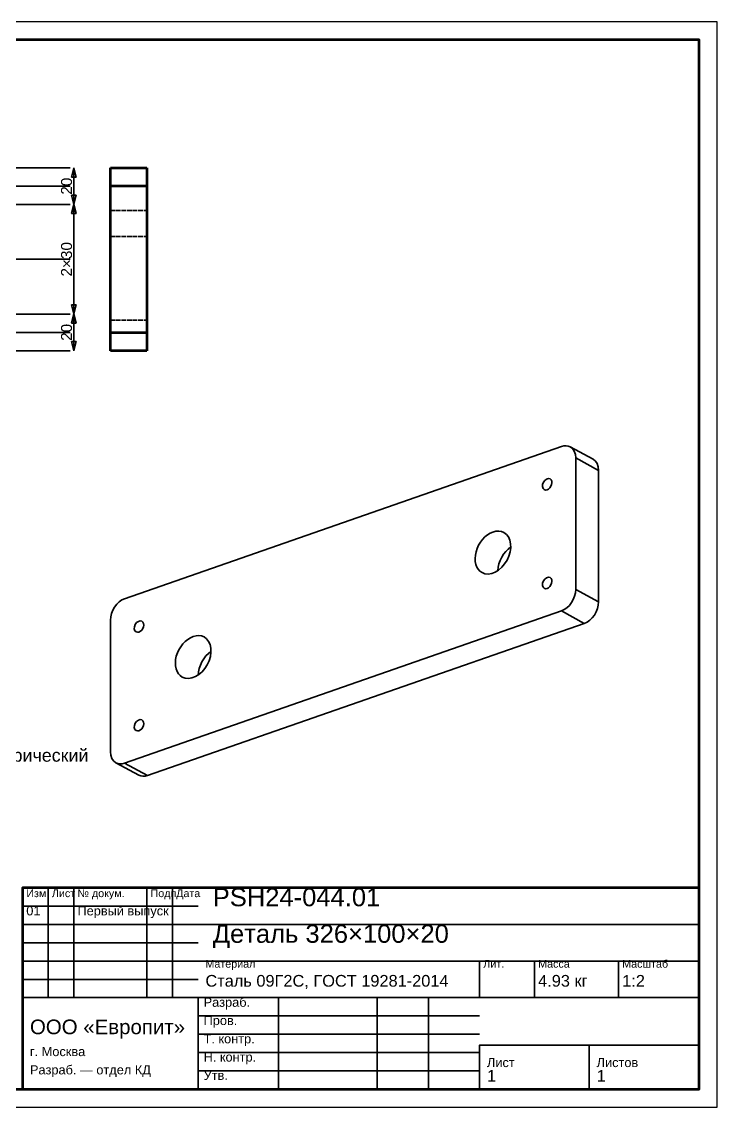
# Model space of a CAD drawing. Header units: millimetres. Extents: x 0 to 420, y 0 to 297.
# Drawn here: x 229.8 to 420, y 0 to 297 of the extents above; entities that cross this region are included whole.
import ezdxf
from ezdxf.enums import TextEntityAlignment as Align

# ---------------------------------------------------------------- set-up
doc = ezdxf.new("R2010")
doc.units = ezdxf.units.MM
doc.linetypes.add('DASHED', pattern=[1.524, 1.27, -0.254])
doc.styles.add('GOST', font='Arial')

msp = doc.modelspace()

# ---------------------------------------------------------------- linework, layer by layer
at = {"color": 7, "lineweight": 35}
for p, q in [((228, 257), (243, 257)), ((243, 257), (242, 257)), ((244, 247), (244, 257)), ((77, 252), (243, 252)), ((230, 252), (243, 252)), ((78.65, 247), (243, 247)), ((221.65, 247), (243, 247)), ((243, 247), (242, 247)), ((243, 247), (242, 247)), ((244, 217), (244, 247)), ((102.25, 232), (243, 232)), ((207.25, 232), (243, 232)), ((78.65, 217), (243, 217)), ((221.65, 217), (243, 217)), ((243, 217), (242, 217)), ((243, 217), (242, 217)), ((244, 207), (244, 217)), ((77, 212), (243, 212)), ((230, 212), (243, 212)), ((228, 207), (243, 207)), ((243, 207), (242, 207)), ((237, 30), (237, 60)), ((244, 30), (244, 60)), ((264, 30), (264, 60)), ((271, 30), (271, 60)), ((230, 55), (278, 55)), ((230, 50), (278, 50)), ((278, 50), (415, 50)), ((230, 45), (278, 45)), ((230, 40), (278, 40)), ((278, 40), (415, 40)), ((355, 30), (355, 40)), ((370, 30), (370, 40)), ((393, 30), (393, 40)), ((230, 35), (278, 35)), ((230, 30), (278, 30)), ((278, 30), (415, 30)), ((300, 5), (300, 30)), ((327, 5), (327, 30)), ((341, 5), (341, 30)), ((278, 25), (355, 25)), ((278, 20), (355, 20)), ((278, 15), (355, 15)), ((355, 17), (415, 17)), ((278, 10), (355, 10))]:
    msp.add_line(p, q, dxfattribs=at)
at = {"color": 1, "lineweight": 70}
for p, q in [((254, 257), (264, 257)), ((254, 256.97), (254, 257)), ((254, 256.87), (254, 256.97)), ((254, 256.72), (254, 256.87)), ((254, 256.5), (254, 256.72)), ((254, 256.23), (254, 256.5)), ((254, 255.91), (254, 256.23)), ((254, 255.54), (254, 255.91)), ((254, 255.12), (254, 255.54)), ((264, 257), (264, 256.97)), ((264, 256.97), (264, 256.87)), ((264, 256.87), (264, 256.72)), ((264, 256.72), (264, 256.5)), ((264, 256.5), (264, 256.23)), ((264, 256.23), (264, 255.91)), ((264, 255.91), (264, 255.54)), ((264, 255.54), (264, 255.12)), ((254, 254.66), (254, 255.12)), ((254, 254.17), (254, 254.66)), ((254, 253.65), (254, 254.17)), ((254, 253.11), (254, 253.65)), ((254, 252.56), (254, 253.11)), ((254, 252), (254, 252.56)), ((264, 255.12), (264, 254.66)), ((264, 254.66), (264, 254.17)), ((264, 254.17), (264, 253.65)), ((264, 253.65), (264, 253.11)), ((264, 253.11), (264, 252.56)), ((264, 252.56), (264, 252)), ((254, 212), (254, 252)), ((264, 252), (254, 252)), ((264, 252), (264, 212)), ((254, 211.44), (254, 212)), ((254, 212), (264, 212)), ((254, 210.89), (254, 211.44)), ((254, 210.35), (254, 210.89)), ((264, 212), (264, 211.44)), ((264, 211.44), (264, 210.89)), ((264, 210.89), (264, 210.35)), ((254, 209.83), (254, 210.35)), ((254, 209.34), (254, 209.83)), ((254, 208.88), (254, 209.34)), ((254, 208.46), (254, 208.88)), ((254, 208.09), (254, 208.46)), ((254, 207.77), (254, 208.09)), ((264, 210.35), (264, 209.83)), ((264, 209.83), (264, 209.34)), ((264, 209.34), (264, 208.88)), ((264, 208.88), (264, 208.46)), ((264, 208.46), (264, 208.09)), ((264, 208.09), (264, 207.77)), ((254, 207.5), (254, 207.77)), ((254, 207.28), (254, 207.5)), ((254, 207.13), (254, 207.28)), ((254, 207.03), (254, 207.13)), ((254, 207), (254, 207.03)), ((264, 207), (254, 207)), ((264, 207.77), (264, 207.5)), ((264, 207.5), (264, 207.28)), ((264, 207.28), (264, 207.13)), ((264, 207.13), (264, 207.03)), ((264, 207.03), (264, 207))]:
    msp.add_line(p, q, dxfattribs=at)
at = {"color": 5, "linetype": 'DASHED', "lineweight": 35}
for p, q in [((254, 257), (254, 256.97)), ((264, 257), (254, 257)), ((254, 256.97), (254, 256.87)), ((254, 256.87), (254, 256.72)), ((254, 256.72), (254, 256.5)), ((254, 256.5), (254, 256.23)), ((254, 256.23), (254, 255.91)), ((254, 255.91), (254, 255.54)), ((254, 255.54), (254, 255.12)), ((264, 256.97), (264, 257)), ((264, 256.87), (264, 256.97)), ((264, 256.72), (264, 256.87)), ((264, 256.5), (264, 256.72)), ((264, 256.23), (264, 256.5)), ((264, 255.91), (264, 256.23)), ((264, 255.54), (264, 255.91)), ((264, 255.12), (264, 255.54)), ((254, 255.12), (254, 254.66)), ((254, 254.66), (254, 254.17)), ((254, 254.17), (254, 253.65)), ((254, 253.65), (254, 253.11)), ((254, 253.11), (254, 252.56)), ((254, 252.56), (254, 252)), ((264, 254.66), (264, 255.12)), ((264, 254.17), (264, 254.66)), ((264, 253.65), (264, 254.17)), ((264, 253.11), (264, 253.65)), ((264, 252.56), (264, 253.11)), ((264, 252), (264, 252.56)), ((254, 252), (254, 212)), ((264, 212), (264, 252)), ((254, 248.62), (254, 248.66)), ((254, 248.66), (254, 248.62)), ((254, 248.62), (254, 248.66)), ((254, 248.66), (254, 248.62)), ((254, 248.5), (254, 248.62)), ((254, 248.62), (254, 248.5)), ((254, 248.5), (254, 248.62)), ((254, 248.62), (254, 248.5)), ((254, 248.3), (254, 248.5)), ((254, 248.5), (254, 248.3)), ((254, 248.3), (254, 248.5)), ((254, 248.5), (254, 248.3)), ((254, 248.04), (254, 248.3)), ((254, 248.3), (254, 248.04)), ((254, 248.04), (254, 248.3)), ((254, 248.3), (254, 248.04)), ((254, 247.72), (254, 248.04)), ((254, 248.04), (254, 247.72)), ((254, 247.72), (254, 248.04)), ((254, 248.04), (254, 247.72)), ((254, 247.37), (254, 247.72)), ((254, 247.72), (254, 247.37)), ((254, 247.37), (254, 247.72)), ((254, 247.72), (254, 247.37)), ((254, 247), (254, 247.37)), ((254, 247.37), (254, 247)), ((254, 247), (254, 247.37)), ((254, 247.37), (254, 247)), ((254, 246.63), (254, 247)), ((254, 247), (254, 246.63)), ((254, 246.63), (254, 247)), ((254, 247), (254, 246.63)), ((254, 246.28), (254, 246.63)), ((254, 246.63), (254, 246.28)), ((254, 246.28), (254, 246.63)), ((254, 246.63), (254, 246.28)), ((264, 248.62), (264, 248.66)), ((264, 248.66), (264, 248.62)), ((264, 248.62), (264, 248.66)), ((264, 248.66), (264, 248.62)), ((264, 248.5), (264, 248.62)), ((264, 248.62), (264, 248.5)), ((264, 248.5), (264, 248.62)), ((264, 248.62), (264, 248.5)), ((264, 248.3), (264, 248.5)), ((264, 248.5), (264, 248.3)), ((264, 248.3), (264, 248.5)), ((264, 248.5), (264, 248.3)), ((264, 248.04), (264, 248.3)), ((264, 248.3), (264, 248.04)), ((264, 248.04), (264, 248.3)), ((264, 248.3), (264, 248.04)), ((264, 247.72), (264, 248.04)), ((264, 248.04), (264, 247.72)), ((264, 247.72), (264, 248.04)), ((264, 248.04), (264, 247.72)), ((264, 247.37), (264, 247.72)), ((264, 247.72), (264, 247.37)), ((264, 247.37), (264, 247.72)), ((264, 247.72), (264, 247.37)), ((264, 247), (264, 247.37)), ((264, 247.37), (264, 247)), ((264, 247), (264, 247.37)), ((264, 247.37), (264, 247)), ((264, 246.63), (264, 247)), ((264, 247), (264, 246.63)), ((264, 246.63), (264, 247)), ((264, 247), (264, 246.63)), ((264, 246.28), (264, 246.63)), ((264, 246.63), (264, 246.28)), ((264, 246.28), (264, 246.63)), ((264, 246.63), (264, 246.28)), ((254, 245.96), (254, 246.28)), ((254, 246.28), (254, 245.96)), ((254, 245.96), (254, 246.28)), ((254, 246.28), (254, 245.96)), ((254, 245.7), (254, 245.96)), ((254, 245.96), (254, 245.7)), ((254, 245.7), (254, 245.96)), ((254, 245.96), (254, 245.7)), ((254, 245.5), (254, 245.7)), ((254, 245.7), (254, 245.5)), ((254, 245.5), (254, 245.7)), ((254, 245.7), (254, 245.5)), ((254, 245.38), (254, 245.5)), ((254, 245.5), (254, 245.38)), ((254, 245.38), (254, 245.5)), ((254, 245.5), (254, 245.38)), ((254, 245.34), (254, 245.38)), ((254, 245.38), (254, 245.34)), ((254, 245.34), (254, 245.38)), ((254, 245.38), (254, 245.34)), ((254, 245.34), (264, 245.34)), ((254, 245.34), (264, 245.34)), ((264, 245.96), (264, 246.28)), ((264, 246.28), (264, 245.96)), ((264, 245.96), (264, 246.28)), ((264, 246.28), (264, 245.96)), ((264, 245.7), (264, 245.96)), ((264, 245.96), (264, 245.7)), ((264, 245.7), (264, 245.96)), ((264, 245.96), (264, 245.7)), ((264, 245.5), (264, 245.7)), ((264, 245.7), (264, 245.5)), ((264, 245.5), (264, 245.7)), ((264, 245.7), (264, 245.5)), ((264, 245.38), (264, 245.5)), ((264, 245.5), (264, 245.38)), ((264, 245.38), (264, 245.5)), ((264, 245.5), (264, 245.38)), ((264, 245.34), (264, 245.38)), ((264, 245.38), (264, 245.34)), ((264, 245.34), (264, 245.38)), ((264, 245.38), (264, 245.34)), ((254, 238.25), (264, 238.25)), ((254, 238.25), (254, 238.09)), ((254, 238.09), (254, 238.25)), ((254, 238.25), (264, 238.25)), ((254, 238.25), (254, 238.09)), ((254, 238.09), (254, 238.25)), ((254, 238.09), (254, 237.63)), ((254, 237.63), (254, 238.09)), ((254, 238.09), (254, 237.63)), ((254, 237.63), (254, 238.09)), ((254, 237.63), (254, 236.89)), ((254, 236.89), (254, 237.63)), ((254, 237.63), (254, 236.89)), ((254, 236.89), (254, 237.63)), ((264, 238.25), (264, 238.09)), ((264, 238.09), (264, 238.25)), ((264, 238.25), (264, 238.09)), ((264, 238.09), (264, 238.25)), ((264, 238.09), (264, 237.63)), ((264, 237.63), (264, 238.09)), ((264, 238.09), (264, 237.63)), ((264, 237.63), (264, 238.09)), ((264, 237.63), (264, 236.89)), ((264, 236.89), (264, 237.63)), ((264, 237.63), (264, 236.89)), ((264, 236.89), (264, 237.63)), ((254, 236.89), (254, 235.9)), ((254, 235.9), (254, 236.89)), ((254, 236.89), (254, 235.9)), ((254, 235.9), (254, 236.89)), ((254, 235.9), (254, 234.71)), ((254, 234.71), (254, 235.9)), ((254, 235.9), (254, 234.71)), ((254, 234.71), (254, 235.9)), ((254, 234.71), (254, 233.39)), ((254, 233.39), (254, 234.71)), ((254, 234.71), (254, 233.39)), ((254, 233.39), (254, 234.71)), ((264, 236.89), (264, 235.9)), ((264, 235.9), (264, 236.89)), ((264, 236.89), (264, 235.9)), ((264, 235.9), (264, 236.89)), ((264, 235.9), (264, 234.71)), ((264, 234.71), (264, 235.9)), ((264, 235.9), (264, 234.71)), ((264, 234.71), (264, 235.9)), ((264, 234.71), (264, 233.39)), ((264, 233.39), (264, 234.71)), ((264, 234.71), (264, 233.39)), ((264, 233.39), (264, 234.71)), ((254, 233.39), (254, 232)), ((254, 232), (254, 233.39)), ((254, 233.39), (254, 232)), ((254, 232), (254, 233.39)), ((254, 232), (254, 230.61)), ((254, 230.61), (254, 232)), ((254, 232), (254, 230.61)), ((254, 230.61), (254, 232)), ((264, 233.39), (264, 232)), ((264, 232), (264, 233.39)), ((264, 233.39), (264, 232)), ((264, 232), (264, 233.39)), ((264, 232), (264, 230.61)), ((264, 230.61), (264, 232)), ((264, 232), (264, 230.61)), ((264, 230.61), (264, 232)), ((254, 230.61), (254, 229.29)), ((254, 229.29), (254, 230.61)), ((254, 230.61), (254, 229.29)), ((254, 229.29), (254, 230.61)), ((254, 229.29), (254, 228.1)), ((254, 228.1), (254, 229.29)), ((254, 229.29), (254, 228.1)), ((254, 228.1), (254, 229.29)), ((264, 230.61), (264, 229.29)), ((264, 229.29), (264, 230.61)), ((264, 230.61), (264, 229.29)), ((264, 229.29), (264, 230.61)), ((264, 229.29), (264, 228.1)), ((264, 228.1), (264, 229.29)), ((264, 229.29), (264, 228.1)), ((264, 228.1), (264, 229.29)), ((254, 228.1), (254, 227.11)), ((254, 227.11), (254, 228.1)), ((254, 228.1), (254, 227.11)), ((254, 227.11), (254, 228.1)), ((254, 227.11), (254, 226.37)), ((254, 226.37), (254, 227.11)), ((254, 227.11), (254, 226.37)), ((254, 226.37), (254, 227.11)), ((254, 226.37), (254, 225.91)), ((254, 225.91), (254, 226.37)), ((254, 226.37), (254, 225.91)), ((254, 225.91), (254, 226.37)), ((254, 225.91), (254, 225.75)), ((254, 225.75), (254, 225.91)), ((254, 225.91), (254, 225.75)), ((254, 225.75), (254, 225.91)), ((264, 228.1), (264, 227.11)), ((264, 227.11), (264, 228.1)), ((264, 228.1), (264, 227.11)), ((264, 227.11), (264, 228.1)), ((264, 227.11), (264, 226.37)), ((264, 226.37), (264, 227.11)), ((264, 227.11), (264, 226.37)), ((264, 226.37), (264, 227.11)), ((264, 226.37), (264, 225.91)), ((264, 225.91), (264, 226.37)), ((264, 226.37), (264, 225.91)), ((264, 225.91), (264, 226.37)), ((264, 225.91), (264, 225.75)), ((264, 225.75), (264, 225.91)), ((264, 225.91), (264, 225.75)), ((264, 225.75), (264, 225.91)), ((254, 218.62), (254, 218.66)), ((254, 218.66), (254, 218.62)), ((254, 218.62), (254, 218.66)), ((254, 218.66), (254, 218.62)), ((254, 218.5), (254, 218.62)), ((254, 218.62), (254, 218.5)), ((254, 218.5), (254, 218.62)), ((254, 218.62), (254, 218.5)), ((254, 218.3), (254, 218.5)), ((254, 218.5), (254, 218.3)), ((254, 218.3), (254, 218.5)), ((254, 218.5), (254, 218.3)), ((254, 218.04), (254, 218.3)), ((254, 218.3), (254, 218.04)), ((254, 218.04), (254, 218.3)), ((254, 218.3), (254, 218.04)), ((254, 217.72), (254, 218.04)), ((254, 218.04), (254, 217.72)), ((254, 217.72), (254, 218.04)), ((254, 218.04), (254, 217.72)), ((254, 217.37), (254, 217.72)), ((254, 217.72), (254, 217.37)), ((254, 217.37), (254, 217.72)), ((254, 217.72), (254, 217.37)), ((254, 217), (254, 217.37)), ((254, 217.37), (254, 217)), ((254, 217), (254, 217.37)), ((254, 217.37), (254, 217)), ((254, 216.63), (254, 217)), ((254, 217), (254, 216.63)), ((254, 216.63), (254, 217)), ((254, 217), (254, 216.63)), ((264, 218.62), (264, 218.66)), ((264, 218.66), (264, 218.62)), ((264, 218.62), (264, 218.66)), ((264, 218.66), (264, 218.62)), ((264, 218.5), (264, 218.62)), ((264, 218.62), (264, 218.5)), ((264, 218.5), (264, 218.62)), ((264, 218.62), (264, 218.5)), ((264, 218.3), (264, 218.5)), ((264, 218.5), (264, 218.3)), ((264, 218.3), (264, 218.5)), ((264, 218.5), (264, 218.3)), ((264, 218.04), (264, 218.3)), ((264, 218.3), (264, 218.04)), ((264, 218.04), (264, 218.3)), ((264, 218.3), (264, 218.04)), ((264, 217.72), (264, 218.04)), ((264, 218.04), (264, 217.72)), ((264, 217.72), (264, 218.04)), ((264, 218.04), (264, 217.72)), ((264, 217.37), (264, 217.72)), ((264, 217.72), (264, 217.37)), ((264, 217.37), (264, 217.72)), ((264, 217.72), (264, 217.37)), ((264, 217), (264, 217.37)), ((264, 217.37), (264, 217)), ((264, 217), (264, 217.37)), ((264, 217.37), (264, 217)), ((264, 216.63), (264, 217)), ((264, 217), (264, 216.63)), ((264, 216.63), (264, 217)), ((264, 217), (264, 216.63)), ((254, 216.28), (254, 216.63)), ((254, 216.63), (254, 216.28)), ((254, 216.28), (254, 216.63)), ((254, 216.63), (254, 216.28)), ((254, 215.96), (254, 216.28)), ((254, 216.28), (254, 215.96)), ((254, 215.96), (254, 216.28)), ((254, 216.28), (254, 215.96)), ((254, 215.7), (254, 215.96)), ((254, 215.96), (254, 215.7)), ((254, 215.7), (254, 215.96)), ((254, 215.96), (254, 215.7)), ((254, 215.5), (254, 215.7)), ((254, 215.7), (254, 215.5)), ((254, 215.5), (254, 215.7)), ((254, 215.7), (254, 215.5)), ((254, 215.38), (254, 215.5)), ((254, 215.5), (254, 215.38)), ((254, 215.38), (254, 215.5)), ((254, 215.5), (254, 215.38)), ((254, 215.34), (254, 215.38)), ((254, 215.38), (254, 215.34)), ((254, 215.34), (254, 215.38)), ((254, 215.38), (254, 215.34)), ((254, 215.34), (264, 215.34)), ((254, 215.34), (264, 215.34)), ((264, 216.28), (264, 216.63)), ((264, 216.63), (264, 216.28)), ((264, 216.28), (264, 216.63)), ((264, 216.63), (264, 216.28)), ((264, 215.96), (264, 216.28)), ((264, 216.28), (264, 215.96)), ((264, 215.96), (264, 216.28)), ((264, 216.28), (264, 215.96)), ((264, 215.7), (264, 215.96)), ((264, 215.96), (264, 215.7)), ((264, 215.7), (264, 215.96)), ((264, 215.96), (264, 215.7)), ((264, 215.5), (264, 215.7)), ((264, 215.7), (264, 215.5)), ((264, 215.5), (264, 215.7)), ((264, 215.7), (264, 215.5)), ((264, 215.38), (264, 215.5)), ((264, 215.5), (264, 215.38)), ((264, 215.38), (264, 215.5)), ((264, 215.5), (264, 215.38)), ((264, 215.34), (264, 215.38)), ((264, 215.38), (264, 215.34)), ((264, 215.34), (264, 215.38)), ((264, 215.38), (264, 215.34)), ((254, 212), (254, 211.44)), ((254, 211.44), (254, 210.89)), ((254, 210.89), (254, 210.35)), ((264, 211.44), (264, 212)), ((264, 210.89), (264, 211.44)), ((264, 210.35), (264, 210.89)), ((254, 210.35), (254, 209.83)), ((254, 209.83), (254, 209.34)), ((254, 209.34), (254, 208.88)), ((254, 208.88), (254, 208.46)), ((254, 208.46), (254, 208.09)), ((254, 208.09), (254, 207.77)), ((264, 209.83), (264, 210.35)), ((264, 209.34), (264, 209.83)), ((264, 208.88), (264, 209.34)), ((264, 208.46), (264, 208.88)), ((264, 208.09), (264, 208.46)), ((264, 207.77), (264, 208.09)), ((254, 207.77), (254, 207.5)), ((254, 207.5), (254, 207.28)), ((254, 207.28), (254, 207.13)), ((254, 207.13), (254, 207.03)), ((254, 207.03), (254, 207)), ((254, 207), (264, 207)), ((264, 207.5), (264, 207.77)), ((264, 207.28), (264, 207.5)), ((264, 207.13), (264, 207.28)), ((264, 207.03), (264, 207.13)), ((264, 207), (264, 207.03))]:
    msp.add_line(p, q, dxfattribs=at)
at = {"color": 1, "lineweight": 35}
for p, q in [((377.38, 180.8), (257.9, 139.15)), ((378.02, 180.96), (377.38, 180.8)), ((378.64, 181), (378.02, 180.96)), ((379.23, 180.91), (378.64, 181)), ((379.77, 180.69), (379.23, 180.91)), ((380.4, 180.2), (379.77, 180.69)), ((379.77, 180.69), (386.02, 177.29)), ((380.88, 179.5), (380.4, 180.2)), ((381.18, 178.64), (380.88, 179.5)), ((381.28, 177.66), (381.18, 178.64)), ((381.28, 141.66), (381.28, 177.66)), ((387.53, 174.26), (381.28, 177.66)), ((386.02, 177.29), (386.65, 176.8)), ((386.65, 176.8), (387.13, 176.1)), ((387.13, 176.1), (387.43, 175.24)), ((387.43, 175.24), (387.53, 174.26)), ((387.53, 174.26), (387.53, 138.26)), ((372.22, 170.4), (372.19, 169.8)), ((372.19, 169.8), (372.35, 169.31)), ((372.45, 171), (372.22, 170.4)), ((372.35, 169.31), (372.68, 168.98)), ((372.83, 171.51), (372.45, 171)), ((373.31, 171.87), (372.83, 171.51)), ((373.81, 172), (373.31, 171.87)), ((374.27, 171.9), (373.81, 172)), ((373.87, 169.15), (374.23, 169.49)), ((374.23, 169.49), (374.51, 169.91)), ((374.54, 171.66), (374.27, 171.9)), ((374.51, 169.91), (374.7, 170.38)), ((374.72, 171.3), (374.54, 171.66)), ((374.7, 170.38), (374.77, 170.86)), ((374.77, 170.86), (374.72, 171.3)), ((372.68, 168.98), (373.05, 168.88)), ((373.05, 168.88), (373.47, 168.94)), ((373.47, 168.94), (373.87, 169.15)), ((359.44, 157.6), (358.64, 157.39)), ((360.22, 157.64), (359.44, 157.6)), ((360.95, 157.53), (360.22, 157.64)), ((361.63, 157.26), (360.95, 157.53)), ((355.22, 154.59), (354.72, 153.76)), ((355.8, 155.35), (355.22, 154.59)), ((356.45, 156.03), (355.8, 155.35)), ((357.15, 156.6), (356.45, 156.03)), ((357.88, 157.06), (357.15, 156.6)), ((358.64, 157.39), (357.88, 157.06)), ((362.32, 156.74), (361.63, 157.26)), ((362.87, 156.03), (362.32, 156.74)), ((363.27, 155.16), (362.87, 156.03)), ((363.48, 154.16), (363.27, 155.16)), ((354.02, 151.98), (353.83, 151.07)), ((354.32, 152.88), (354.02, 151.98)), ((354.72, 153.76), (354.32, 152.88)), ((361.54, 151.3), (362.14, 152.06)), ((362.14, 152.06), (362.8, 152.72)), ((362.8, 152.72), (363.51, 153.29)), ((363, 150.78), (363.34, 151.93)), ((363.34, 151.93), (363.5, 153.07)), ((363.5, 153.07), (363.48, 154.16)), ((353.83, 151.07), (353.76, 150.17)), ((353.76, 150.17), (353.8, 149.32)), ((353.8, 149.32), (353.96, 148.52)), ((353.96, 148.52), (354.23, 147.81)), ((360.09, 147.75), (360.29, 148.67)), ((360.29, 148.67), (360.61, 149.58)), ((360.61, 149.58), (361.03, 150.47)), ((361.03, 150.47), (361.54, 151.3)), ((361.06, 147.73), (361.84, 148.64)), ((361.84, 148.64), (362.49, 149.67)), ((362.49, 149.67), (363, 150.78)), ((354.23, 147.81), (354.61, 147.18)), ((354.61, 147.18), (355.09, 146.67)), ((355.09, 146.67), (355.65, 146.28)), ((355.65, 146.28), (356.46, 145.97)), ((356.46, 145.97), (357.35, 145.89)), ((357.35, 145.89), (358.29, 146.04)), ((358.29, 146.04), (359.25, 146.4)), ((359.25, 146.4), (360.18, 146.97)), ((360.01, 146.84), (360.09, 147.75)), ((360.18, 146.97), (361.06, 147.73)), ((372.22, 143.4), (372.19, 142.8)), ((372.19, 142.8), (372.35, 142.3)), ((372.45, 144), (372.22, 143.4)), ((372.83, 144.51), (372.45, 144)), ((373.31, 144.86), (372.83, 144.51)), ((373.81, 145), (373.31, 144.86)), ((374.27, 144.9), (373.81, 145)), ((374.23, 142.48), (374.51, 142.91)), ((374.54, 144.66), (374.27, 144.9)), ((374.51, 142.91), (374.7, 143.38)), ((374.72, 144.3), (374.54, 144.66)), ((374.7, 143.38), (374.77, 143.86)), ((374.77, 143.86), (374.72, 144.3)), ((372.35, 142.3), (372.68, 141.98)), ((372.68, 141.98), (373.05, 141.88)), ((373.05, 141.88), (373.47, 141.94)), ((373.47, 141.94), (373.87, 142.15)), ((373.87, 142.15), (374.23, 142.48)), ((380.62, 138.93), (380.98, 139.83)), ((380.98, 139.83), (381.21, 140.76)), ((381.21, 140.76), (381.28, 141.66)), ((381.28, 141.66), (387.53, 138.26)), ((255.14, 136.87), (254.66, 136.02)), ((255.74, 137.64), (255.14, 136.87)), ((256.41, 138.29), (255.74, 137.64)), ((257.14, 138.8), (256.41, 138.29)), ((257.9, 139.15), (257.14, 138.8)), ((378.14, 136.15), (378.87, 136.66)), ((378.87, 136.66), (379.55, 137.31)), ((379.55, 137.31), (380.14, 138.08)), ((380.14, 138.08), (380.62, 138.93)), ((387.45, 137.35), (387.23, 136.43)), ((387.53, 138.26), (387.45, 137.35)), ((254.08, 134.2), (254, 133.29)), ((254.3, 135.12), (254.08, 134.2)), ((254.66, 136.02), (254.3, 135.12)), ((257.9, 94.15), (377.38, 135.8)), ((377.38, 135.8), (378.14, 136.15)), ((383.62, 132.4), (377.38, 135.8)), ((385.79, 133.91), (385.12, 133.26)), ((386.39, 134.68), (385.79, 133.91)), ((386.87, 135.53), (386.39, 134.68)), ((387.23, 136.43), (386.87, 135.53)), ((254, 133.29), (254, 97.29)), ((260.56, 131.47), (260.52, 130.88)), ((260.52, 130.88), (260.68, 130.38)), ((260.78, 132.07), (260.56, 131.47)), ((261.17, 132.59), (260.78, 132.07)), ((261.65, 132.94), (261.17, 132.59)), ((262.15, 133.08), (261.65, 132.94)), ((262.6, 132.97), (262.15, 133.08)), ((262.56, 130.56), (262.85, 130.98)), ((262.88, 132.73), (262.6, 132.97)), ((262.85, 130.98), (263.04, 131.46)), ((263.05, 132.38), (262.88, 132.73)), ((263.04, 131.46), (263.11, 131.94)), ((263.11, 131.94), (263.05, 132.38)), ((383.62, 132.4), (264.15, 90.75)), ((384.39, 132.75), (383.62, 132.4)), ((385.12, 133.26), (384.39, 132.75)), ((260.68, 130.38), (261.01, 130.05)), ((261.01, 130.05), (261.39, 129.95)), ((261.39, 129.95), (261.81, 130.02)), ((261.81, 130.02), (262.2, 130.23)), ((262.2, 130.23), (262.56, 130.56)), ((275.16, 128.02), (274.45, 127.45)), ((275.89, 128.48), (275.16, 128.02)), ((276.65, 128.81), (275.89, 128.48)), ((277.45, 129.01), (276.65, 128.81)), ((278.23, 129.06), (277.45, 129.01)), ((278.96, 128.94), (278.23, 129.06)), ((279.63, 128.67), (278.96, 128.94)), ((280.33, 128.16), (279.63, 128.67)), ((280.88, 127.45), (280.33, 128.16)), ((272.73, 125.18), (272.33, 124.3)), ((273.23, 126.01), (272.73, 125.18)), ((273.81, 126.77), (273.23, 126.01)), ((274.45, 127.45), (273.81, 126.77)), ((281.27, 126.58), (280.88, 127.45)), ((281.49, 125.58), (281.27, 126.58)), ((281.51, 124.49), (281.49, 125.58)), ((271.84, 122.49), (271.77, 121.59)), ((272.03, 123.4), (271.84, 122.49)), ((272.33, 124.3), (272.03, 123.4)), ((278.62, 121), (279.03, 121.88)), ((279.03, 121.88), (279.55, 122.71)), ((279.55, 122.71), (280.14, 123.47)), ((280.14, 123.47), (280.81, 124.14)), ((280.5, 121.08), (281.01, 122.19)), ((280.81, 124.14), (281.52, 124.7)), ((281.01, 122.19), (281.35, 123.34)), ((281.35, 123.34), (281.51, 124.49)), ((271.77, 121.59), (271.81, 120.74)), ((271.81, 120.74), (271.97, 119.94)), ((271.97, 119.94), (272.24, 119.22)), ((272.24, 119.22), (272.62, 118.6)), ((278.01, 118.26), (278.1, 119.17)), ((278.1, 119.17), (278.3, 120.09)), ((278.19, 118.39), (279.07, 119.14)), ((278.3, 120.09), (278.62, 121)), ((279.07, 119.14), (279.85, 120.05)), ((279.85, 120.05), (280.5, 121.08)), ((272.62, 118.6), (273.1, 118.09)), ((273.1, 118.09), (273.66, 117.7)), ((273.66, 117.7), (274.47, 117.39)), ((274.47, 117.39), (275.36, 117.31)), ((275.36, 117.31), (276.3, 117.45)), ((276.3, 117.45), (277.26, 117.82)), ((277.26, 117.82), (278.19, 118.39)), ((260.56, 104.47), (260.52, 103.87)), ((260.78, 105.07), (260.56, 104.47)), ((261.17, 105.59), (260.78, 105.07)), ((261.65, 105.94), (261.17, 105.59)), ((262.15, 106.07), (261.65, 105.94)), ((262.6, 105.97), (262.15, 106.07)), ((262.56, 103.56), (262.85, 103.98)), ((262.88, 105.73), (262.6, 105.97)), ((262.85, 103.98), (263.04, 104.46)), ((263.05, 105.37), (262.88, 105.73)), ((263.04, 104.46), (263.11, 104.93)), ((263.11, 104.93), (263.05, 105.37)), ((260.52, 103.87), (260.68, 103.38)), ((260.68, 103.38), (261.01, 103.05)), ((261.01, 103.05), (261.39, 102.95)), ((261.39, 102.95), (261.81, 103.02)), ((261.81, 103.02), (262.2, 103.23)), ((262.2, 103.23), (262.56, 103.56)), ((254, 97.29), (254.1, 96.31)), ((254.1, 96.31), (254.4, 95.45)), ((254.4, 95.45), (254.88, 94.75)), ((254.88, 94.75), (255.51, 94.26)), ((255.51, 94.26), (256.05, 94.04)), ((255.51, 94.26), (261.76, 90.86)), ((256.05, 94.04), (256.64, 93.95)), ((256.64, 93.95), (257.26, 93.99)), ((257.26, 93.99), (257.9, 94.15)), ((257.9, 94.15), (264.15, 90.75)), ((262.3, 90.64), (261.76, 90.86)), ((262.89, 90.55), (262.3, 90.64)), ((263.51, 90.58), (262.89, 90.55)), ((264.15, 90.75), (263.51, 90.58))]:
    msp.add_line(p, q, dxfattribs=at)
at = {"color": 7, "lineweight": 25}
msp.add_lwpolyline([(0, 0), (420, 0), (420, 297), (0, 297)], close=True, dxfattribs=at)
at = {"color": 7, "lineweight": 70}
for points in [[(20, 5), (415, 5), (415, 292), (20, 292)], [(230, 5), (415, 5), (415, 60), (230, 60)]]:
    msp.add_lwpolyline(points, close=True, dxfattribs=at)
at = {"color": 7, "lineweight": 35}
for points in [[(244, 257), (243.38, 254.5), (244.62, 254.5)], [(244, 247), (244.62, 249.5), (243.38, 249.5)], [(244, 247), (243.38, 244.5), (244.62, 244.5)], [(244, 217), (244.62, 219.5), (243.38, 219.5)], [(244, 217), (243.38, 214.5), (244.62, 214.5)], [(244, 207), (244.62, 209.5), (243.38, 209.5)], [(230, 5), (278, 5), (278, 30), (230, 30)], [(355, 5), (385, 5), (385, 17), (355, 17)], [(385, 5), (415, 5), (415, 17), (385, 17)]]:
    msp.add_lwpolyline(points, close=True, dxfattribs=at)

# ---------------------------------------------------------------- texts
at = {"color": 7, "style": 'GOST'}
for s, p in [('20', (242, 252)), ('2×30', (242, 232)), ('20', (242, 212))]:
    msp.add_text(s, height=3, rotation=90, dxfattribs=at).set_placement(p, align=Align.MIDDLE)
at = {"color": 3, "style": 'GOST'}
msp.add_text('Вид изометрический', height=3.5, dxfattribs=at).set_placement((248, 94.55), align=Align.RIGHT)
for s, height, p in [('Изм.', 2.1, (231, 57.5)), ('Лист', 2.1, (238, 57.5)), ('№ докум.', 2.1, (245, 57.5)), ('Подп.', 2.1, (265, 57.5)), ('Дата', 2.1, (272, 57.5)), ('PSH24-044.01', 5, (282, 55)), ('01', 2.5, (231, 52.5)), ('Первый выпуск', 2.5, (245, 52.5)), ('Деталь 326×100×20', 5, (282, 45)), ('Материал', 2.1, (280, 38.2)), ('Лит.', 2.1, (356, 38.2)), ('Масса', 2.1, (371, 38.2)), ('Масштаб', 2.1, (394, 38.2)), ('Сталь 09Г2С, ГОСТ 19281-2014', 3.2, (280, 33)), ('4.93 кг', 3.2, (371, 33)), ('1:2', 3.2, (394, 33)), ('Разраб.', 2.5, (279.5, 27.5)), ('ООО «Европит»', 4, (232, 20)), ('Пров.', 2.5, (279.5, 22.5)), ('Т. контр.', 2.5, (279.5, 17.5)), ('г. Москва', 2.5, (232, 14)), ('Н. контр.', 2.5, (279.5, 12.5)), ('Лист', 2.5, (357, 11)), ('Листов', 2.5, (387, 11)), ('Разраб. — отдел КД', 2.5, (232, 9)), ('Утв.', 2.5, (279.5, 7.5)), ('1', 3.2, (357, 7)), ('1', 3.2, (387, 7))]:
    msp.add_text(s, height=height, dxfattribs=at).set_placement(p)

doc.saveas('drawing.dxf')
